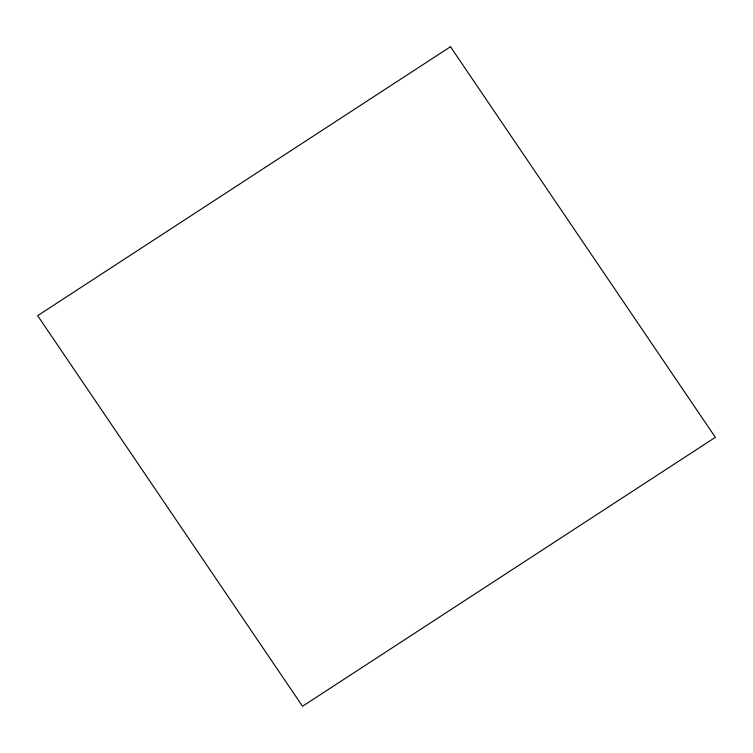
<?xml version="1.0" encoding="UTF-8"?>
<svg xmlns="http://www.w3.org/2000/svg" width="753" height="753" viewBox="0 0 753 753"><rect width="100%" height="100%" fill="white"/><g stroke="black" fill="none" stroke-linecap="round" stroke-linejoin="round"><path stroke-width="1.13" d="M450.482 46.724L37.65 315.667L302.518 706.276L715.35 437.333L450.482 46.724"/></g></svg>
